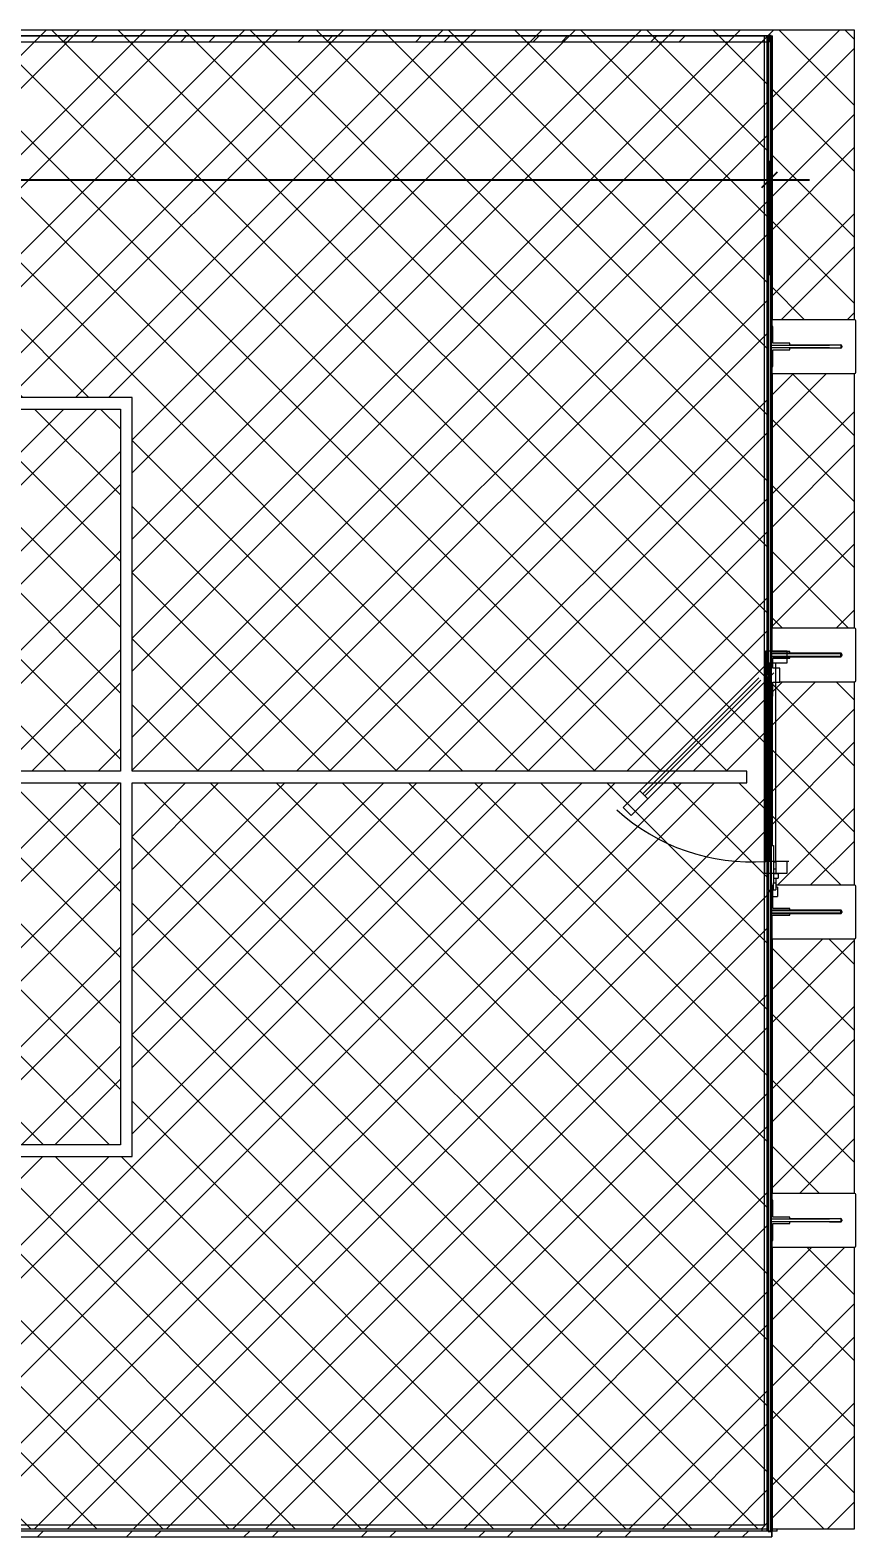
# Model space of a CAD drawing. Header units: inches. Extents: x 22 to 382261, y 22 to 371281.
# Drawn here: x 97856 to 101389, y 206657 to 213107 of the extents above; entities that cross this region are included whole.
import ezdxf

# ---------------------------------------------------------------- set-up
doc = ezdxf.new("R2010")
doc.units = ezdxf.units.IN
doc.header["$MEASUREMENT"] = 0
for name, color, linetype, lineweight in [('A-ANNO-DIMS', 211, 'Continuous', 9), ('A-AREA', 32, 'Continuous', 9), ('A-DETL-THIN', 151, 'Continuous', 9), ('A-FLOR', 192, 'Continuous', 9), ('A-FLOR-PATT', 8, 'Continuous', 9), ('A-GENM', 13, 'Continuous', 9), ('A-GLAZ-CURT', 52, 'Continuous', 9), ('Q-CASE', 31, 'Continuous', 9)]:
    doc.layers.add(name, color=color, linetype=linetype, lineweight=lineweight)
doc.styles.add('Arial_B', font='arialbd.ttf', dxfattribs={"height": 350.793651})
doc.dimstyles.new('2', dxfattribs={"dimscale": 304.8, "dimtxt": 346.888196, "dimasz": 0.221354, "dimexe": 1.338583, "dimexo": 0.0625, "dimgap": 0.278871, "dimtad": 1, "dimdec": 0, "dimzin": 0, "dimdsep": 46, "dimtxsty": 'Arial_B', "dimblk1": 'OBLIQUE', "dimblk2": 'OBLIQUE', "dimsah": 1, "dimcen": 0.09, "dimdle": 0.557743, "dimazin": 0, "dimtfac": 1, "dimtdec": 4, "dimtix": 1, "dimtmove": 0, "dimatfit": 3, "dimfxl": 0.557743, "dimfxlon": 1, "dimtvp": 1, "dimtolj": 1, "dimtzin": 0, "dimarcsym": 2})

# ---------------------------------------------------------------- blocks, each defined once
blk = doc.blocks.new('Casework 25 - Casework 8-692442-01-GROUND FLOOR DIM- PART A')
at = {"layer": 'Q-CASE'}
for p, q in [((9911.2, 3580.7), (8261.2, 3580.7)), ((9911.2, 1980.7), (9911.2, 3580.7)), ((8261.2, 3530.7), (9861.2, 3530.7)), ((9861.2, 3530.7), (9861.2, 1980.7)), ((9861.2, 1980.7), (8261.2, 1980.7)), ((12541.5, 1980.7), (9911.2, 1980.7)), ((12541.5, 1930.7), (12541.5, 1980.7)), ((8261.2, 1930.7), (9861.2, 1930.7)), ((9861.2, 1930.7), (9861.2, 380.7)), ((9911.2, 381), (9911.2, 1930.7)), ((9911.2, 1930.7), (12541.5, 1930.7)), ((9861.2, 380.7), (8261.2, 380.7)), ((8261.2, 330.7), (9911.2, 330.7)), ((9911.2, 330.7), (9911.2, 381))]:
    blk.add_line(p, q, dxfattribs=at)
blk = doc.blocks.new('Back wall - ASB FREESTANDING GLASS BACK WALL 2-701475-01-GROUND FLOOR DIM- PART A')
at = {"layer": 'A-GENM'}
for p, q in [((-3200, 12.5), (-3200, 32.5)), ((-3200, 32.5), (-3190, 32.5)), ((-3200, 6), (-3200, 12.5)), ((3175, 12.5), (-3200, 12.5)), ((-3200, -6), (-3200, 6)), ((3200, 12.5), (3175, 12.5)), ((3200, 12.5), (3200, 6)), ((-3200, -9.5), (-3200, -6)), ((-3200, -12.5), (-3200, -9.5)), ((-3200, -32.5), (-3200, -12.5)), ((-3200, -12.5), (-1985, -12.5)), ((-3200, -32.5), (-3190, -32.5)), ((-1956, -9), (-1985, -9)), ((-1985, -9), (-1985, -364)), ((-1956, -6), (-1956, -14)), ((-1956, -14), (-1884, -14)), ((-1884, -14), (-1884, -86)), ((-1876, -256), (-1876, -6)), ((-1864, -6), (-1864, -256)), ((-1856, -86), (-1856, -14)), ((-1856, -14), (-1784, -14)), ((-1784, -14), (-1784, -6)), ((-1755, -9), (-1784, -9)), ((-1755, -364), (-1755, -9)), ((-1755, -12.5), (-665, -12.5)), ((-564, -9), (-665, -9)), ((-665, -9), (-665, -364)), ((-564, -6), (-564, -86)), ((-536, -86), (-536, -14)), ((-536, -14), (-444, -14)), ((-484, -14), (-484, -34)), ((-444, -34), (-484, -34)), ((-458, -6), (-463, -6)), ((-455, -16), (-435.7, -16)), ((-455, -16), (-455, -26)), ((-429, -26), (-455, -26)), ((-444, -14), (-444, -6)), ((-435.7, -9), (-444, -9)), ((-444, -16), (-444, -14)), ((-444, -34), (-444, -26)), ((-436, -6), (-436, -16)), ((-436, -16), (-426, -16)), ((-435, -364), (-435, -26)), ((-425, -26), (-429, -26)), ((-266, -16), (-426, -16)), ((-425, -16), (-425, -26)), ((-406, -26), (-425, -26)), ((-406, -16), (-406, -36)), ((-386, -36), (-406, -36)), ((-386, -16), (-386, -36)), ((-365, -26), (-386, -26)), ((-365, -16), (-365, -26)), ((-361, -26), (-365, -26)), ((-335, -26), (-361, -26)), ((-335, -16), (-335, -26)), ((-266, -6), (-266, -16)), ((-266, -12.5), (373.5, -12.5)), ((373.5, -6), (373.5, -14)), ((373.5, -14), (433.5, -14)), ((433.5, -14), (433.5, -44)), ((433.5, -44), (493.5, -44)), ((435, -44), (435, -364)), ((463, -6), (458, -6)), ((493.5, -44), (493.5, -14)), ((493.5, -14), (535.5, -14)), ((535.5, -14), (535.5, -86)), ((543.5, -86), (543.5, -6)), ((556.5, -6), (556.5, -86)), ((564.5, -86), (564.5, -6)), ((665, -9), (564.5, -9)), ((665, -364), (665, -9)), ((665, -12.5), (1755, -12.5)), ((1784, -9), (1755, -9)), ((1755, -9), (1755, -364)), ((1784, -6), (1784, -14)), ((1784, -14), (1856, -14)), ((1856, -14), (1856, -86)), ((1864, -256), (1864, -6)), ((1876, -6), (1876, -256)), ((1884, -86), (1884, -14)), ((1884, -14), (1956, -14)), ((1956, -14), (1956, -6)), ((1985, -9), (1956, -9)), ((1985, -364), (1985, -9)), ((1985, -12.5), (3200, -12.5)), ((3200, -6), (3200, -12.5)), ((-1884, -86), (-1876, -86)), ((-1877, -304), (-1877, -86)), ((-1864, -86), (-1856, -86)), ((-1863, -86), (-1863, -304)), ((-564, -86), (-556, -86)), ((-557, -304), (-557, -86)), ((-544, -86), (-536, -86)), ((-543, -86), (-543, -304)), ((535.5, -86), (543.5, -86)), ((543, -304), (543, -86)), ((556.5, -86), (564.5, -86)), ((557, -86), (557, -304)), ((1856, -86), (1864, -86)), ((1863, -304), (1863, -86)), ((1876, -86), (1884, -86)), ((1877, -86), (1877, -304)), ((-1876, -256), (-1876, -306)), ((-1864, -306), (-1864, -256)), ((1864, -256), (1864, -306)), ((1876, -306), (1876, -256)), ((-1876, -306), (-1864, -306)), ((-1870, -309), (-1872, -309)), ((-1868, -309), (-1870, -309)), ((-550, -309), (-552, -309)), ((-548, -309), (-550, -309)), ((550, -309), (548, -309)), ((552, -309), (550, -309)), ((1864, -306), (1876, -306)), ((1870, -309), (1868, -309)), ((1872, -309), (1870, -309)), ((-1980, -369), (-1760, -369)), ((-660, -369), (-440, -369)), ((440, -369), (660, -369)), ((1760, -369), (1980, -369))]:
    blk.add_line(p, q, dxfattribs=at)
at = {"layer": 'A-GENM', "lineweight": 25}
for p, q in [((-3200, 6), (-3200, -6)), ((-463, 6), (-3200, 6)), ((-463, -6), (-463, 6)), ((458, 6), (-458, 6)), ((-458, 6), (-458, -6)), ((458, -6), (458, 6)), ((3200, 6), (463, 6)), ((463, 6), (463, -6)), ((3200, -6), (3200, 6)), ((-3200, -6), (-463, -6)), ((-556, -6), (-556, -306)), ((-544, -6), (-556, -6)), ((-544, -306), (-544, -6)), ((-458, -6), (458, -6)), ((463, -6), (3200, -6)), ((556, -6), (544, -6)), ((544, -6), (544, -306)), ((556, -306), (556, -6)), ((-556, -306), (-544, -306)), ((544, -306), (556, -306))]:
    blk.add_line(p, q, dxfattribs=at)
at = {"layer": 'A-GENM'}
for centre, start, end in [((-1872, -304), 180, 270), ((-1868, -304), 270, 0), ((-552, -304), 180, 270), ((-548, -304), 270, 0), ((548, -304), 180, 270), ((552, -304), 270, 0), ((1868, -304), 180, 270), ((1872, -304), 270, 0), ((-1980, -364), 180, 270), ((-1760, -364), 270, 0), ((-660, -364), 180, 270), ((-440, -364), 270, 0), ((440, -364), 180, 270), ((660, -364), 270, 0), ((1760, -364), 180, 270), ((1980, -364), 270, 0)]:
    blk.add_arc(centre, 5, start, end, dxfattribs=at)
blk = doc.blocks.new('System Panel - Glazed-836453-01-GROUND FLOOR DIM- PART A')
at = {"layer": 'A-GLAZ-CURT'}
h = blk.add_hatch(dxfattribs=at)
h.set_pattern_fill('FP_13', color=256, style=0, pattern_type=2)
h.set_pattern_definition([(225, (-32303.7, -5917.3), (251.4472, -251.4472), []), (225, (-32303.7, -6298.3), (251.4472, -251.4472), [])])
h.paths.add_polyline_path([(-4920, 49.5), (-4920, 24.5), (4920, 24.5), (4920, 49.5), (-4121.533824, 49.5)])
at = {"layer": 'A-GLAZ-CURT', "lineweight": 18}
for p, q in [((4920, 49.5), (-4920, 49.5)), ((-4920, 49.5), (-4920, 24.5)), ((-4920, 24.5), (4920, 24.5))]:
    blk.add_line(p, q, dxfattribs=at)
at = {"layer": 'A-GLAZ-CURT'}
for p, q in [((-4920, 24.5), (-4920, 49.5)), ((4920, 49.5), (-4920, 49.5)), ((-4920, 24.5), (-4916.5, 24.5)), ((-4916.5, 24.5), (-4904.5, 24.5)), ((-4904.5, 24.5), (-532.5, 24.5))]:
    blk.add_line(p, q, dxfattribs=at)
blk = doc.blocks.new('System Panel - Glazed-836405-01-GROUND FLOOR DIM- PART A')
at = {"layer": 'A-GLAZ-CURT'}
h = blk.add_hatch(dxfattribs=at)
h.set_pattern_fill('FP_14', color=256, style=0, pattern_type=2)
h.set_pattern_definition([(225, (-32308.45, 482.7), (251.4472, -251.4472), []), (225, (-32308.45, 101.7), (251.4472, -251.4472), [])])
h.paths.add_polyline_path([(-4915.3, 49.5), (-4915.3, 24.5), (4915.3, 24.5), (4915.3, 49.5), (-4126.3, 49.5)])
at = {"layer": 'A-GLAZ-CURT', "lineweight": 18}
for p, q in [((4915.3, 49.5), (-4915.3, 49.5)), ((-4915.3, 49.5), (-4915.3, 24.5)), ((-4915.3, 24.5), (4915.3, 24.5))]:
    blk.add_line(p, q, dxfattribs=at)
at = {"layer": 'A-GLAZ-CURT'}
for p, q in [((-537.3, 49.5), (-4909.3, 49.5)), ((-4909.3, 24.5), (-537.3, 24.5))]:
    blk.add_line(p, q, dxfattribs=at)
blk = doc.blocks.new('_Oblique')
at = {"color": 0, "linetype": 'ByBlock', "lineweight": -2}
blk.add_line((-0.5, -0.5), (0.5, 0.5), dxfattribs=at)
blk = doc.blocks.new('*D4421')
at = {"layer": 'A-ANNO-DIMS', "color": 0, "lineweight": -2, "transparency": 16777216}
for p, q in [((91264.3, 212547.3), (91264.3, 212058.3)), ((101020.3, 212547.3), (101020.3, 212058.3)), ((91094.3, 212466.3), (101190.3, 212466.3))]:
    blk.add_line(p, q, dxfattribs=at)
at = {"layer": 'Defpoints', "color": 0, "transparency": 16777216}
for p in [(91264.3, 212566.3), (101020.3, 212566.3), (101020.3, 212466.3)]:
    blk.add_point(p, dxfattribs=at)
at = {"layer": 'A-ANNO-DIMS', "color": 0, "lineweight": -2, "transparency": 16777216, "xscale": 67.46874999999999, "yscale": 67.46874999999999, "zscale": 67.46874999999999, "rotation": 180}
blk.add_blockref('_Oblique', (91264.3, 212466.3), dxfattribs=at)
at = {"layer": 'A-ANNO-DIMS', "color": 0, "lineweight": -2, "transparency": 16777216, "xscale": 67.46874999999999, "yscale": 67.46874999999999, "zscale": 67.46874999999999}
blk.add_blockref('_Oblique', (101020.3, 212466.3), dxfattribs=at)
at = {"layer": 'A-ANNO-DIMS', "color": 0, "transparency": 16777216, "insert": (96142.3, 212730.6), "char_height": 350.79, "width": 746.247, "attachment_point": 5, "style": 'Arial_B'}
blk.add_mtext('\\A1;9756', dxfattribs=at)

msp = doc.modelspace()

# ---------------------------------------------------------------- hatches: boundary and pattern name
at = {"layer": 'A-FLOR-PATT'}
h = msp.add_hatch(dxfattribs=at)
h.set_pattern_fill('FP_15', color=256, style=0, pattern_type=2)
h.set_pattern_definition([(45, (128413.5, 212624.16), (-212.132, 212.132), []), (45, (128554.9, 212624.16), (-212.132, 212.132), []), (135, (128413.49, 212624.16), (-141.4214, -141.4214), [])])
h.paths.add_polyline_path([(91189.8, 206692.4), (91262.3, 206692.4), (91262.3, 212977.4), (91264.3, 212977.4), (91264.3, 206692.4), (96592.3, 206692.4), (96592.3, 213092.4), (96642.3, 213092.4), (96642.3, 211534.9), (98292.3, 211534.9), (98292.3, 209934.9), (100922.6, 209934.9), (100922.6, 209884.9), (98292.3, 209884.9), (98292.3, 208284.9), (96642.3, 208284.9), (96642.3, 206692.4), (101014.3, 206692.4), (101014.3, 209419.4), (101026.3, 209419.4), (101026.3, 209424.4), (101014.3, 209424.4), (101014.3, 210340.4), (101026.3, 210340.4), (101026.3, 210345.4), (101014.3, 210345.4), (101014.3, 213082.4), (101026.3, 213082.4), (101026.3, 211838.4), (101029.3, 211838.4), (101029.3, 211867.4), (101383.3, 211868.4), (101383.3, 213106.9), (91189.8, 213106.9), (91189.8, 212178.3)])
h.paths.add_polyline_path([(101026.3, 206692.4), (101383.3, 206692.4), (101383.3, 207897.4), (101029.3, 207897.4), (101029.3, 207926.4), (101026.3, 207926.4), (101026.3, 206746.9)])
h.paths.add_polyline_path([(101106.3, 208005.4), (101326.8, 208006), (101329.1, 208009.1), (101329.1, 208015.6), (101326.8, 208018.7), (101324.3, 208019.4), (101326.3, 208018.4), (101325.6, 208006.4), (101106.3, 208006.4)])
h.paths.add_polyline_path([(101029.3, 208098.4), (101029.3, 208127.4), (101383.3, 208128.4), (101383.3, 209217.4), (101029.3, 209218.2), (101029.3, 209318.4), (101026.3, 209318.4), (101026.3, 208098.4)])
h.paths.add_polyline_path([(96847.3, 208334.9), (98242.3, 208335.1), (98242.3, 209884.9), (96642.3, 209884.9), (96642.3, 208334.9), (96667.6, 208334.9)])
h.paths.add_polyline_path([(101183.1, 209325.4), (101326.8, 209326), (101329.1, 209329.1), (101329.1, 209335.6), (101326.8, 209338.7), (101324.3, 209339.4), (101326.3, 209338.4), (101325.6, 209326.4), (101106.3, 209325.4)])
h.paths.add_polyline_path([(101026.3, 209438.4), (101029.3, 209438.4), (101029.3, 209446.7), (101026.3, 209446.7)])
h.paths.add_polyline_path([(101077.3, 209447.4), (101383.3, 209448.4), (101383.3, 210317.4), (101064.3, 210317.4), (101064.3, 210315.9), (101034.3, 210315.9), (101034.3, 210255.9), (101026.3, 210255.9), (101026.3, 209616.4), (101036.3, 209616.4), (101036.3, 209547.4), (101046.3, 209547.4), (101045.5, 209517.9), (101046.3, 209517.4), (101046.3, 209496.4), (101056.3, 209496.4), (101056.3, 209476.4), (101046.3, 209476.4), (101046.3, 209457.4), (101046.3, 209456.8), (101046.3, 209447.4)])
h.paths.add_polyline_path([(98242.3, 209934.9), (98242.3, 211484.9), (96642.3, 211484.9), (96642.3, 209934.9), (96847.3, 209934.9)])
h.paths.add_polyline_path([(101288.8, 210425.4), (101326.8, 210426), (101329.1, 210429.1), (101329.1, 210435.6), (101326.8, 210438.7), (101324.3, 210439.4), (101326.3, 210438.4), (101325.6, 210426.4), (101183.1, 210425.4)])
h.paths.add_polyline_path([(101029.3, 210446.9), (101029.3, 210547.4), (101383.3, 210548.4), (101383.3, 211637.4), (101029.3, 211637.4), (101029.3, 211666.4), (101026.3, 211666.4), (101026.3, 210446.9)])
h.paths.add_polyline_path([(101288.8, 211745.4), (101326.8, 211746), (101329.1, 211749.1), (101329.1, 211755.6), (101326.8, 211758.7), (101324.3, 211759.4), (101326.3, 211758.4), (101325.6, 211746.4), (101276.3, 211745.4)])

# ---------------------------------------------------------------- linework, layer by layer
at = {"layer": 'A-AREA'}
for p, q in [((96642.3, 213082.4), (101014.3, 213082.4)), ((96642.3, 213082.4), (100997.3, 213082.4)), ((100997.3, 213082.4), (100997.3, 213057.4)), ((100997.3, 213057.4), (100997.3, 206706.9)), ((101020.3, 210345.4), (101020.3, 210340.4)), ((101020.3, 209424.4), (101020.3, 209419.4)), ((100997.3, 206706.9), (96642.3, 206706.9)), ((101014.3, 206682.4), (96642.3, 206682.4)), ((101020.3, 206682.4), (101014.3, 206682.4))]:
    msp.add_line(p, q, dxfattribs=at)
at = {"layer": 'A-DETL-THIN'}
for p, q in [((101095.3, 210448.4), (101003.2, 210448.4)), ((101003.2, 210448.4), (101003.2, 210398.4)), ((101095.3, 210398.4), (101095.3, 210448.4)), ((101004.3, 210389.7), (100393.6, 209779)), ((101003.2, 210398.4), (101095.3, 210398.4)), ((101003.2, 210398.4), (101095.3, 210398.4)), ((101003.2, 210398.4), (101003.2, 209548.4)), ((101020.3, 209546.3), (101020.3, 210398.4)), ((101045.7, 210398.4), (101045.7, 209548.4)), ((100427.7, 209745.3), (101038.2, 210355.8)), ((100973.5, 210334), (100477.8, 209838.3)), ((100982.5, 210325), (100486.8, 209829.3)), ((100982.5, 210325), (100486.8, 209829.3)), ((100499.3, 209816.9), (100465.4, 209850.8)), ((100393.6, 209779), (100427.7, 209745.3)), ((101102, 209548.4), (100998.2, 209548.4)), ((100998.2, 209548.4), (100998.2, 209498.4)), ((101095.3, 209498.4), (101095.3, 209548.4)), ((100998.2, 209498.4), (101095.3, 209498.4))]:
    msp.add_line(p, q, dxfattribs=at)
msp.add_arc((100942.2, 210398.4), 852.1, 227.51456, 274.17879, dxfattribs=at)
msp.add_arc((100942.2, 210398.4), 852.1, 227.51456, 274.17879, dxfattribs=at)
at = {"layer": 'A-FLOR'}
for p, q in [((101383.3, 213106.9), (91189.8, 213106.9)), ((101383.3, 211867.4), (101383.3, 213106.9)), ((101383.3, 210547.4), (101383.3, 211637.4)), ((101383.3, 209447.4), (101383.3, 210317.4)), ((101383.3, 208127.4), (101383.3, 209217.4)), ((101383.3, 206692.4), (101383.3, 207897.4)), ((96642.3, 206692.4), (101014.3, 206692.4)), ((101026.3, 206692.4), (101383.3, 206692.4))]:
    msp.add_line(p, q, dxfattribs=at)

# ---------------------------------------------------------------- block references
at = {"layer": 'A-GENM', "rotation": 89.9999999999999}
msp.add_blockref('Back wall - ASB FREESTANDING GLASS BACK WALL 2-701475-01-GROUND FLOOR DIM- PART A', (101020.3, 209882.4), dxfattribs=at)
at = {"layer": 'A-GLAZ-CURT', "rotation": 180}
for name, p in [('System Panel - Glazed-836405-01-GROUND FLOOR DIM- PART A', (96105, 213106.9)), ('System Panel - Glazed-836453-01-GROUND FLOOR DIM- PART A', (96109.8, 206706.9))]:
    msp.add_blockref(name, p, dxfattribs=at)
at = {"layer": 'Q-CASE'}
msp.add_blockref('Casework 25 - Casework 8-692442-01-GROUND FLOOR DIM- PART A', (88381.1, 207954.2), dxfattribs=at)

# ---------------------------------------------------------------- dimensions: what is measured, and where the dimension line sits
at = {"layer": 'A-ANNO-DIMS'}
dim = msp.add_linear_dim(base=(101020.3, 212466.3), p1=(91264.3, 212566.3), p2=(101020.3, 212566.3), dimstyle='2', override={"dimpost": '<>', "dimfxl": 9756}, dxfattribs=at)
dim.commit()
dim.dimension.update_dxf_attribs({"geometry": '*D4421', "text_midpoint": (96142.3, 212730.6)})

doc.saveas('drawing.dxf')
